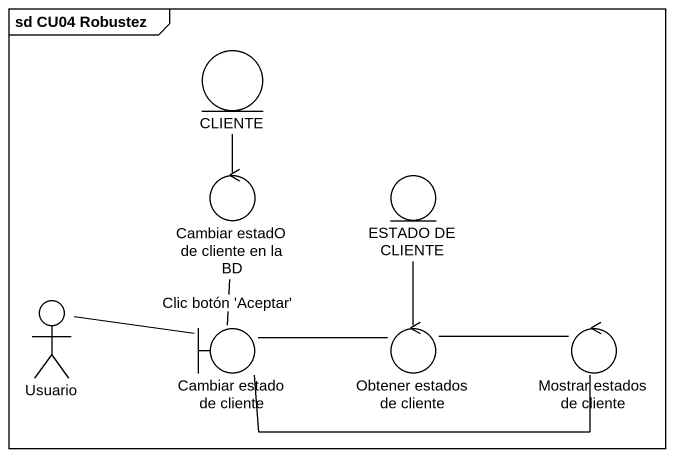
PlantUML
@startuml
mainframe sd CU04 Robustez
entity CLIENTE
control "Cambiar estadO de cliente en la BD" as Cambiar_estadO_de_cliente
entity "ESTADO DE CLIENTE" as ESTADO_DE_CLIENTE
actor Usuario
boundary "Cambiar estado de cliente" as Cambiar_estado_de_cliente
control "Obtener estados de cliente" as Obtener_estados_de_cliente
control "Mostrar estados de cliente" as Mostrar_estados_de_cliente
Cambiar_estadO_de_cliente -up- CLIENTE
Usuario -right- Cambiar_estado_de_cliente
Cambiar_estado_de_cliente -up- Cambiar_estadO_de_cliente : Clic botón 'Aceptar'
Cambiar_estado_de_cliente -right- Obtener_estados_de_cliente
Obtener_estados_de_cliente -up- ESTADO_DE_CLIENTE
Obtener_estados_de_cliente -right- Mostrar_estados_de_cliente
Mostrar_estados_de_cliente -left- Cambiar_estado_de_cliente
@enduml
